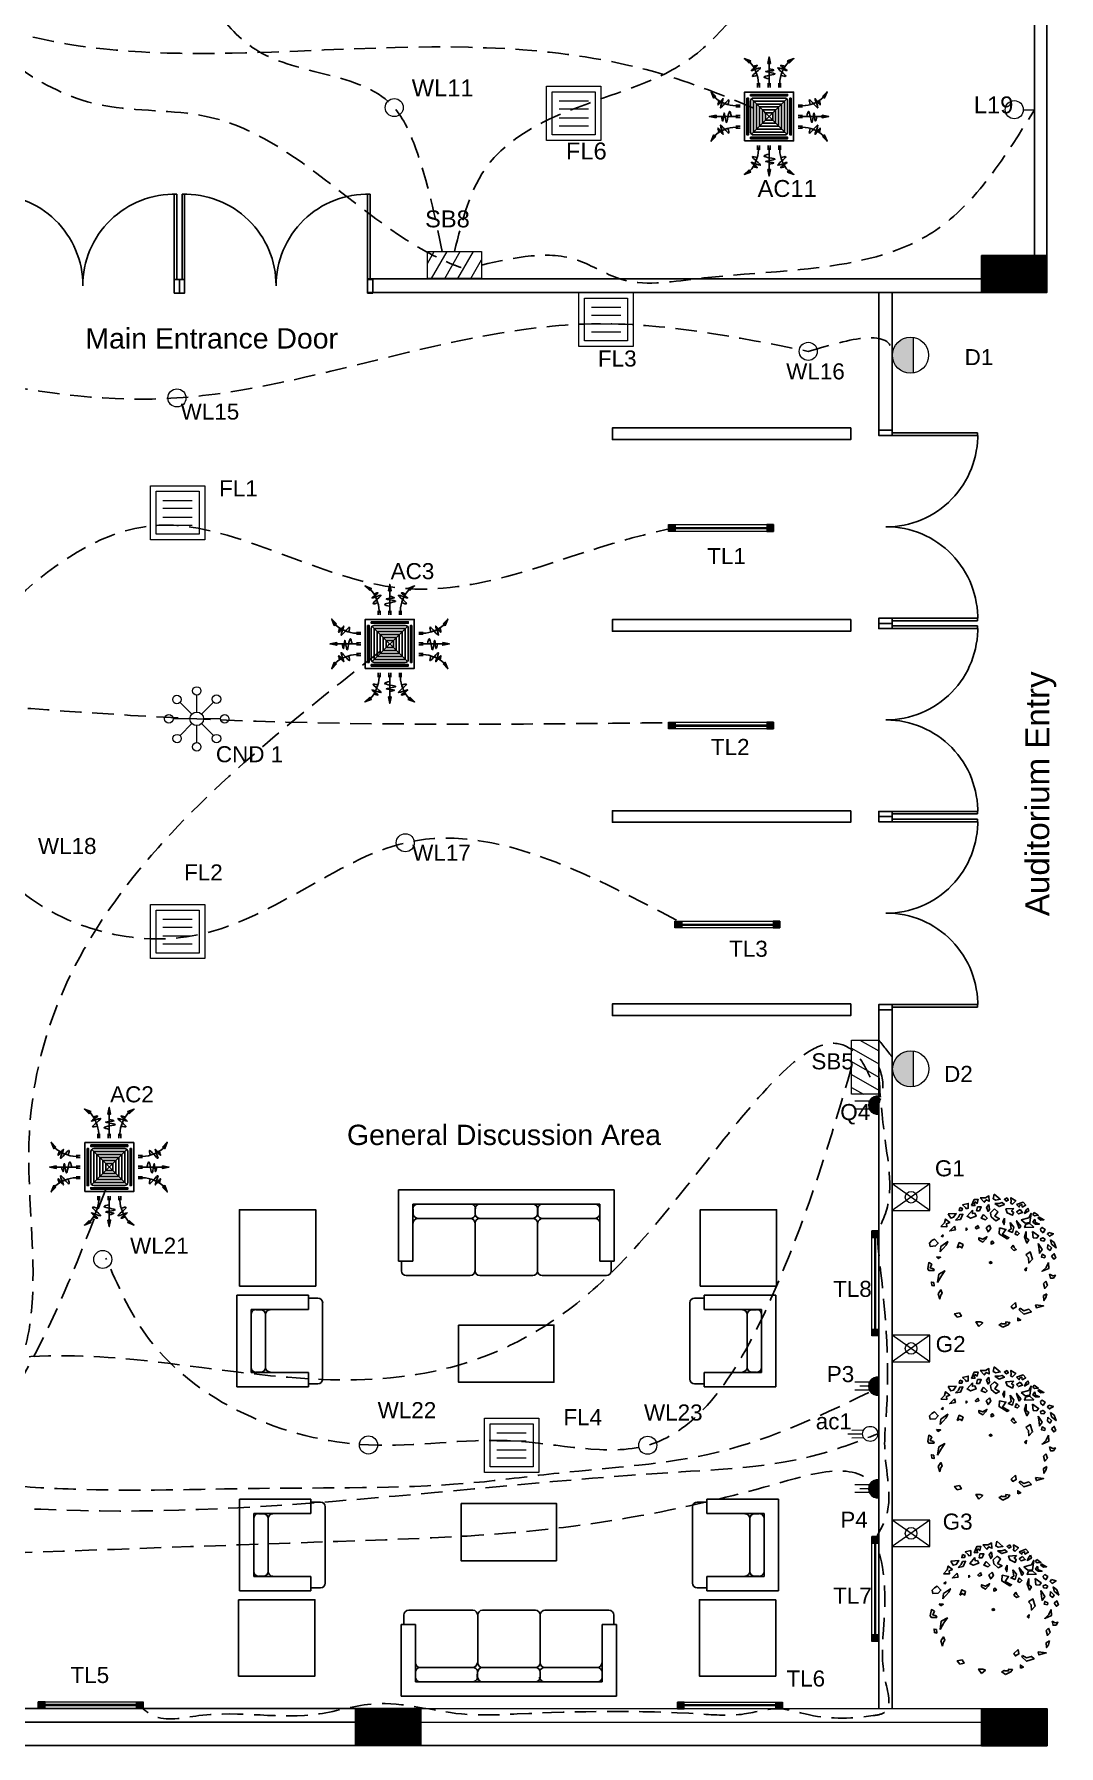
# Model space of a CAD drawing. Header units: inches. Extents: x -913 to 64634, y -1481 to 18188.
# Drawn here: x 2399 to 2701, y 2999 to 3504 of the extents above; entities that cross this region are included whole.
import ezdxf

# ---------------------------------------------------------------- set-up
doc = ezdxf.new("R2010")
doc.units = ezdxf.units.IN
doc.header["$MEASUREMENT"] = 0
doc.linetypes.add('HIDDEN', pattern=[9.525, 6.35, -3.175])
for name, color, linetype in [('1', 7, 'Continuous'), ('AC SDB', 14, 'Continuous'), ('AIR', 7, 'Continuous'), ('AIR-00', 8, 'Continuous'), ('AIR-01', 105, 'Continuous'), ('AIR-02', 2, 'Continuous'), ('AIR-04', 40, 'Continuous'), ('Column', 6, 'Continuous'), ('DB TO SDB', 7, 'Continuous'), ('DB wire', 240, 'Continuous'), ('Door', 130, 'Continuous'), ('SB Wire', 11, 'Continuous'), ('Sofa Washroom', 8, 'Continuous'), ('Text', 7, 'Continuous'), ('Wall', 150, 'Continuous')]:
    doc.layers.add(name, color=color, linetype=linetype)
doc.layers.add('E. Fixture', color=6, linetype='Continuous', lineweight=20)
doc.layers.add('HATCH', color=251, linetype='Continuous', lineweight=5)
doc.styles.add('ATTR', font='romans.shx', dxfattribs={"width": 0.8, "height": 0.7})
doc.styles.get("Standard").update_dxf_attribs({"font": 'arial.ttf'})

# ---------------------------------------------------------------- blocks, each defined once
blk = doc.blocks.new('M-MCEN16')
blk.add_lwpolyline([(-0.5, 0.6), (0.5, 0.6), (0.5, 0), (-0.5, 0)], close=True)
blk = doc.blocks.new('M-MC80')
blk.add_lwpolyline([(-0.4, 0), (-0.4, 0.8), (0.4, 0.8), (0.4, 0)], close=True)
blk = doc.blocks.new('DEC1')
for points in [[(2.096443, 60.253408), (0.995445, 56.151728), (3.318161, 54.875548), (7.299967, 55.726328)], [(-27.902623, 48.490098), (-28.642653, 45.945318), (-26.266303, 45.915268), (-25.694743, 47.690008)], [(-22.482173, 47.292998), (-22.915303, 48.664658), (-25.556323, 50.836408), (-20.701343, 52.081818), (-20.707443, 47.864548)], [(-17.061733, 46.095918), (-21.688173, 40.867878), (-18.577893, 39.165388), (-13.789101, 40.946228), (-14.889992, 43.454908), (-16.965533, 43.184148)], [(-17.825703, 50.144688), (-15.340965, 55.637398), (-11.893769, 55.475018), (-12.802246, 52.160138), (-14.540878, 53.429518), (-15.347061, 51.420148), (-14.679306, 50.283108)], [(-12.70607, 49.248398), (-13.313744, 45.632738), (-10.937401, 45.602688), (-9.258873, 49.086028)], [(-10.286347, 57.002498), (-6.636353, 53.173978), (-4.977264, 55.300948), (-2.322731, 54.024758), (-2.654549, 58.704078), (-5.640907, 57.002498)], [(-2.654549, 51.047028), (-4.645447, 48.494678), (-3.318176, 45.091538), (-1.990913, 46.793108)], [(2.322716, 47.218508), (-1.327278, 43.815368), (-0.66365, 40.412228), (3.318161, 37.009098), (6.636337, 38.710668), (2.654526, 40.837618), (5.309077, 44.666158)], [(2.654526, 51.897798), (6.304517, 49.345458), (10.949967, 51.047028), (8.959067, 52.748598), (6.304517, 51.897798)], [(13.272677, 57.002498), (10.949967, 55.726328), (12.609047, 54.024758), (14.268137, 54.875548)], [(19.245397, 47.643888), (12.277227, 47.218508), (13.272677, 43.815368), (17.918117, 41.688418), (18.913577, 44.240768), (17.254487, 45.516938)], [(16.259037, 52.323198), (16.922667, 53.599378), (16.590857, 57.002498), (20.904477, 54.450148), (17.918117, 51.472418)], [(21.568117, 51.047028), (27.209017, 53.173978), (29.531737, 50.621628), (26.545377, 48.920058), (26.213557, 51.047028), (24.222657, 50.196248), (23.890837, 48.920058)], [(24.554477, 46.793108), (21.568117, 44.666158), (23.227197, 42.964588), (26.877177, 44.240768)], [(31.522627, 48.069288), (29.863537, 46.367708), (28.536287, 43.389968), (32.186277, 45.516938)], [(-44.561383, 31.831348), (-39.273253, 31.705098), (-39.604093, 34.382268), (-36.824663, 35.356908), (-40.368063, 38.431048), (-41.276543, 35.116178)], [(-38.104163, 42.886048), (-35.982343, 39.207198), (-33.437553, 39.947208), (-31.223573, 43.364378)], [(-32.518103, 32.329788), (-36.831723, 28.075868), (-31.854473, 28.926648)], [(-31.801213, 37.372358), (-27.415503, 38.148518), (-25.333863, 42.636518), (-27.944843, 42.431948), (-29.220293, 39.953298)], [(-22.563583, 30.628218), (-22.563583, 28.501248), (-21.568133, 29.352038)], [(-12.277245, 32.755178), (-14.599968, 30.628218), (-13.604515, 29.777438), (-11.2818, 30.628218)], [(-7.299988, 42.539188), (-9.290886, 39.136068), (-5.640907, 37.859878), (-3.981812, 39.136068)], [(-1.990913, 33.180578), (-4.977264, 30.628218), (-3.318176, 27.225088), (-0.99546, 30.202838)], [(6.636337, 30.628218), (6.304517, 25.523518), (13.272677, 21.269598), (14.931767, 22.120378), (9.290877, 25.098128), (12.277227, 29.352038)], [(10.949967, 39.136068), (9.622697, 36.158308), (10.618147, 33.605958), (10.949967, 36.158308)], [(15.927217, 35.307528), (16.922667, 29.777438), (14.268137, 28.075868), (17.918117, 26.799688), (19.245397, 31.479008)], [(23.890837, 30.202838), (21.568117, 37.009098), (25.218107, 32.329788)], [(25.549927, 37.859878), (32.186277, 39.561448), (34.177167, 43.389968), (33.181717, 35.307528), (29.199917, 34.882128)], [(29.531737, 34.031358), (28.536287, 31.053608), (36.499887, 31.479008), (33.181717, 34.456738)], [(36.831707, 44.240768), (35.836257, 42.539188), (37.163527, 41.263018), (40.481707, 41.688418)], [(37.495347, 38.285278), (35.836257, 35.732928), (38.158977, 34.031358), (41.477157, 34.031358), (38.158977, 35.307528)], [(40.813507, 40.412228), (40.481707, 39.136068), (42.804427, 37.434478), (45.458957, 37.859878)], [(44.795317, 26.374298), (42.804427, 28.075868), (42.472607, 29.777438), (43.799877, 31.053608), (46.454417, 29.352038)], [(-52.427143, 19.568028), (-50.104423, 20.844198), (-46.786243, 17.441068), (-49.108973, 14.888718), (-53.754413, 14.463338), (-54.418043, 17.441068)], [(-45.127153, 9.784018), (-44.463523, 14.463338), (-38.490813, 18.717258), (-39.818083, 15.739508)], [(-42.472623, 24.672728), (-44.131713, 23.396548), (-42.804433, 22.971158)], [(-30.195383, 13.187148), (-28.536293, 17.866458), (-25.218123, 16.164898), (-26.213573, 13.187148), (-27.872663, 14.463338)], [(-5.640907, 20.844198), (-7.963623, 18.291858), (-11.2818, 20.418808), (-11.2818, 22.120378), (-7.963623, 20.844198), (-4.313629, 22.971158)], [(-0.66365, 18.717258), (0.663628, 19.142638), (1.659081, 17.441068), (-0.66365, 16.590288)], [(18.581767, 15.739508), (16.922667, 13.187148), (19.245397, 11.060198), (21.236297, 11.910978), (19.577217, 13.612548)], [(21.568117, 28.075868), (20.240847, 25.098128), (22.231747, 24.247348), (23.890837, 25.948898)], [(29.863537, 27.650488), (28.536287, 22.971158), (30.527177, 17.441068), (32.186277, 20.418808), (29.863537, 22.120378)], [(35.504437, 27.650488), (36.168077, 22.120378), (39.154437, 21.694998), (40.813507, 23.821948)], [(40.481707, 17.015668), (43.799877, 11.910978), (41.477157, 8.507848), (41.145337, 11.910978)], [(46.454417, 20.844198), (44.463497, 22.120378), (42.472607, 21.269598), (42.804427, 19.568028), (45.458957, 19.142638)], [(49.772577, 26.799688), (48.445307, 25.098128), (50.436227, 23.396548), (53.754397, 25.523518)], [(48.777127, 16.164898), (48.445307, 12.761768), (50.768037, 11.060198), (52.095307, 13.187148)], [(51.099847, 20.418808), (52.095307, 16.590288), (56.077117, 13.187148), (54.418027, 17.866458)], [(-52.427143, -0.850769), (-55.081683, 0.4254), (-56.077133, -5.104706), (-55.081683, -6.380875), (-50.436243, -6.380875), (-51.099873, -5.104706), (-53.754413, -4.253914)], [(-48.445333, 5.530108), (-46.786243, 3.828518), (-44.795343, 5.104708)], [(-0.66365, 1.276169), (-2.322731, 0.4254), (-1.327278, -0.425384), (0, 0)], [(29.531737, 7.231658), (31.854457, 4.679318), (32.186277, 0), (35.504437, 3.403137), (33.513537, 9.784018)], [(46.454417, 6.380878), (46.122607, 4.679318), (43.468057, 5.104708), (43.799877, 7.657058)], [(49.440767, 0.4254), (49.772577, -4.679306), (43.799877, -7.231651), (47.449857, -3.828529)], [(52.095307, 5.955488), (54.086217, 3.403137), (55.745307, 4.679318), (54.418027, 8.082458)], [(-47.449883, -17.015672), (-46.454433, -9.784004), (-41.145353, -6.806266), (-44.131713, -11.06018)], [(30.195357, -3.828529), (28.536287, -5.53009), (29.863537, -6.806266)], [(50.436227, -9.784004), (51.099847, -13.187141), (53.754397, -13.187141), (55.413487, -10.634796), (53.090757, -11.06018)], [(-50.768053, -17.015672), (-50.436243, -19.993412), (-52.427143, -19.568022), (-52.758963, -16.590282)], [(-45.458983, -31.478992), (-46.786243, -26.799672), (-44.463523, -23.396552), (-43.468073, -26.374292), (-44.463523, -28.075852)], [(47.118057, -15.739494), (45.127137, -17.866462), (46.122607, -22.120372), (48.445307, -19.568022)], [(48.113497, -26.799672), (45.127137, -28.501252), (45.458957, -32.755162), (47.118057, -30.202822)], [(-28.204473, -43.389972), (-32.518103, -44.240752), (-30.195383, -47.218492), (-26.545393, -46.367702)], [(20.572657, -34.456732), (16.922667, -37.859872), (18.249947, -39.986832), (21.236297, -38.285262)], [(24.554477, -39.561442), (23.890837, -40.837612), (27.872647, -44.666142), (34.508987, -42.539172), (32.186277, -40.412222), (27.872647, -41.688402)], [(38.158977, -36.583692), (38.822617, -39.136042), (45.127137, -37.434482)], [(-11.2818, -55.300932), (-13.936333, -51.472412), (-10.286347, -51.472412), (-7.963623, -52.323192)], [(9.622697, -56.151712), (6.304517, -54.024762), (8.295417, -52.748592), (8.959067, -53.173982), (12.277227, -53.173982), (12.277227, -51.472412), (15.595407, -51.897802), (14.268137, -54.024762)], [(22.563567, -50.621622), (25.218107, -49.770842), (22.563567, -48.069272)]]:
    blk.add_lwpolyline(points, close=True)
at = {"style": 'ATTR', "width": 0.8, "flags": 9}
blk.add_attdef('ESTCODE', (0, 0), '', height=0.7, dxfattribs=at)
blk = doc.blocks.new('oo')
at = {"layer": 'E. Fixture', "lineweight": 15}
for p, q in [((755.2, 589.1), (809.2, 589.1)), ((755.2, 589), (809.2, 589)), ((755.2, 589), (809.2, 589)), ((755.2, 588.9), (809.2, 588.9)), ((755.2, 588.8), (809.2, 588.8)), ((755.2, 588.6), (809.2, 588.6)), ((755.2, 588.6), (809.2, 588.6)), ((755.2, 588.5), (809.2, 588.5)), ((755.2, 588.4), (809.2, 588.4)), ((755.2, 588.4), (809.2, 588.4))]:
    blk.add_line(p, q, dxfattribs=at)
at = {"layer": 'E. Fixture', "color": 5, "lineweight": 15}
blk.add_lwpolyline([(751.2, 590.8), (813.2, 590.8), (813.2, 586.8), (751.2, 586.8), (751.2, 590.8)], dxfattribs=at)
at = {"layer": 'HATCH', "lineweight": 15}
for points in [[(751.2, 590.8), (755.2, 590.8), (755.2, 586.8), (751.2, 586.8)], [(751.6, 590.4), (754.9, 590.4), (754.9, 587.1), (751.6, 587.1)], [(751.9, 590.1), (754.6, 590.1), (754.6, 587.4), (751.9, 587.4)], [(752.2, 589.8), (754.2, 589.8), (754.2, 587.8), (752.2, 587.8)], [(752.6, 589.4), (753.9, 589.4), (753.9, 588.1), (752.6, 588.1)], [(752.9, 589.1), (753.6, 589.1), (753.6, 588.4), (752.9, 588.4)], [(813.2, 590.8), (809.2, 590.8), (809.2, 586.8), (813.2, 586.8)], [(812.8, 590.4), (809.5, 590.4), (809.5, 587.1), (812.8, 587.1)], [(812.5, 590.1), (809.8, 590.1), (809.8, 587.4), (812.5, 587.4)], [(812.2, 589.8), (810.2, 589.8), (810.2, 587.8), (812.2, 587.8)], [(811.8, 589.4), (810.5, 589.4), (810.5, 588.1), (811.8, 588.1)], [(811.5, 589.1), (810.8, 589.1), (810.8, 588.4), (811.5, 588.4)]]:
    blk.add_lwpolyline(points, close=True, dxfattribs=at)
blk = doc.blocks.new('05')
at = {"layer": 'E. Fixture'}
blk.add_hatch(color=256, dxfattribs=at).paths.add_polyline_path([(27124.32, -3822.56), (27124.32, -3814.56, 1.138442)])
for p, q in [((27122.65, -3816.83), (27113.67, -3816.83)), ((27122.65, -3820.28), (27113.67, -3820.28)), ((27122.65, -3818.56), (27115.97, -3818.56)), ((27124.32, -3822.56), (27124.32, -3814.56))]:
    blk.add_line(p, q, dxfattribs=at)
blk.add_arc((27123.8, -3818.56), 4.03, 82.59172, 277.40828, dxfattribs=at)
blk = doc.blocks.new('69582')
at = {"layer": 'HATCH'}
for p, q in [((1428.68, -3959.17), (1452.68, -3959.17)), ((1428.68, -3983.17), (1428.68, -3959.17)), ((1431.18, -3961.67), (1450.18, -3961.67)), ((1431.18, -3980.67), (1431.18, -3961.67)), ((1450.18, -3961.67), (1450.18, -3980.67)), ((1452.68, -3959.17), (1452.68, -3983.17)), ((1452.68, -3983.17), (1428.68, -3983.17)), ((1450.18, -3980.67), (1431.18, -3980.67))]:
    blk.add_line(p, q, dxfattribs=at)
blk = doc.blocks.new('2635')
at = {"layer": 'E. Fixture'}
for p, q in [((1426.94, -4198.39), (1424.29, -4195.74)), ((1428, -4197.95), (1428, -4194.2)), ((1429.06, -4198.39), (1431.71, -4195.74)), ((1426.5, -4199.45), (1422.76, -4199.45)), ((1433.25, -4199.45), (1429.5, -4199.45)), ((1424.3, -4203.16), (1426.94, -4200.51)), ((1428, -4204.69), (1428, -4200.95)), ((1431.71, -4203.16), (1429.06, -4200.51))]:
    blk.add_line(p, q, dxfattribs=at)
for centre, radius in [((1428, -4193.26), 0.938), ((1423.62, -4195.17), 0.938), ((1432.37, -4195.08), 0.938), ((1421.82, -4199.45), 0.938), ((1428, -4199.45), 1.5), ((1434.18, -4199.45), 0.938), ((1423.63, -4203.82), 0.938), ((1432.37, -4203.82), 0.938), ((1428, -4205.63), 0.938)]:
    blk.add_circle(centre, radius, dxfattribs=at)
blk = doc.blocks.new('FCU-13000P (CASSETTE SPLIT)')
at = {"layer": 'AIR-00', "ltscale": 3}
for p, q in [((0, 0.523), (0, 1)), ((-0.193, 0.558), (-0.193, 0.487)), ((-0.162, 0.558), (-0.162, 0.487)), ((-0.016, 0.558), (-0.016, 0.487)), ((0.016, 0.558), (0.016, 0.487)), ((0.162, 0.558), (0.162, 0.487)), ((0.193, 0.558), (0.193, 0.487)), ((-0.523, 0), (-1, 0)), ((-0.558, 0.193), (-0.487, 0.193)), ((-0.558, 0.162), (-0.487, 0.162)), ((-0.558, 0.016), (-0.487, 0.016)), ((0.558, 0.193), (0.487, 0.193)), ((0.558, 0.162), (0.487, 0.162)), ((0.558, 0.016), (0.487, 0.016)), ((0.523, 0), (1, 0)), ((-0.558, -0.016), (-0.487, -0.016)), ((-0.558, -0.162), (-0.487, -0.162)), ((-0.558, -0.193), (-0.487, -0.193)), ((0.558, -0.016), (0.487, -0.016)), ((0.558, -0.162), (0.487, -0.162)), ((0.558, -0.193), (0.487, -0.193)), ((-0.193, -0.558), (-0.193, -0.487)), ((-0.162, -0.558), (-0.162, -0.487)), ((-0.016, -0.558), (-0.016, -0.487)), ((0, -0.523), (0, -1)), ((0.016, -0.558), (0.016, -0.487)), ((0.162, -0.558), (0.162, -0.487)), ((0.193, -0.558), (0.193, -0.487))]:
    blk.add_line(p, q, dxfattribs=at)
at = {"layer": 'AIR-00'}
for p, q in [((0.295, -0.295), (-0.295, 0.295)), ((0.295, 0.295), (-0.295, -0.295))]:
    blk.add_line(p, q, dxfattribs=at)
at = {"layer": 'AIR-00', "ltscale": 3}
for points in [[(-0.335, 0.895), (-0.311, 0.932), (-0.416, 0.973)], [(-0.022, 0.89), (0.022, 0.89), (0, 1)], [(0.335, 0.895), (0.311, 0.932), (0.416, 0.973)], [(-0.895, 0.335), (-0.932, 0.311), (-0.973, 0.416)], [(0.895, 0.335), (0.932, 0.311), (0.973, 0.416)], [(-0.89, 0.022), (-0.89, -0.022), (-1, 0)], [(0.89, 0.022), (0.89, -0.022), (1, 0)], [(-0.895, -0.335), (-0.932, -0.311), (-0.973, -0.416)], [(0.895, -0.335), (0.932, -0.311), (0.973, -0.416)], [(-0.335, -0.895), (-0.311, -0.932), (-0.416, -0.973)], [(-0.022, -0.89), (0.022, -0.89), (0, -1)], [(0.335, -0.895), (0.311, -0.932), (0.416, -0.973)]]:
    blk.add_lwpolyline(points, close=True, dxfattribs=at)
at = {"layer": 'AIR-00'}
for points in [[(-0.323, 0.914, -0.171809), (-0.178, 0.558), (-0.178, 0.522)], [(0.323, 0.914, 0.171809), (0.178, 0.558), (0.178, 0.522)], [(-0.914, 0.323, 0.171809), (-0.558, 0.178), (-0.522, 0.178)], [(0.914, 0.323, -0.171809), (0.558, 0.178), (0.522, 0.178)], [(-0.914, -0.323, -0.171809), (-0.558, -0.178), (-0.522, -0.178)], [(0.914, -0.323, 0.171809), (0.558, -0.178), (0.522, -0.178)], [(-0.323, -0.914, 0.171809), (-0.178, -0.558), (-0.178, -0.522)], [(0.323, -0.914, -0.171809), (0.178, -0.558), (0.178, -0.522)]]:
    blk.add_lwpolyline(points, format="xyb", dxfattribs=at)
for points in [[(-0.26, -0.26), (0.26, -0.26), (0.26, 0.26), (-0.26, 0.26)], [(-0.21, -0.21), (0.21, -0.21), (0.21, 0.21), (-0.21, 0.21)], [(-0.16, -0.16), (0.16, -0.16), (0.16, 0.16), (-0.16, 0.16)], [(-0.11, -0.11), (0.11, -0.11), (0.11, 0.11), (-0.11, 0.11)], [(-0.06, -0.06), (0.06, -0.06), (0.06, 0.06), (-0.06, 0.06)]]:
    blk.add_lwpolyline(points, close=True, dxfattribs=at)
at = {"layer": 'AIR-00', "ltscale": 3}
for points in [[(-0.268, 0.84), (-0.231, 0.852), (-0.134, 0.882), (-0.422, 0.704), (0.005, 0.903), (-0.358, 0.645), (-0.239, 0.678), (-0.199, 0.69)], [(0.268, 0.84), (0.231, 0.852), (0.134, 0.882), (0.422, 0.704), (-0.005, 0.903), (0.358, 0.645), (0.239, 0.678), (0.199, 0.69)], [(-0.84, 0.268), (-0.852, 0.231), (-0.882, 0.134), (-0.704, 0.422), (-0.903, -0.005), (-0.645, 0.358), (-0.678, 0.239), (-0.69, 0.199)], [(0.84, 0.268), (0.852, 0.231), (0.882, 0.134), (0.704, 0.422), (0.903, -0.005), (0.645, 0.358), (0.678, 0.239), (0.69, 0.199)], [(-0.84, -0.268), (-0.852, -0.231), (-0.882, -0.134), (-0.704, -0.422), (-0.903, 0.005), (-0.645, -0.358), (-0.678, -0.239), (-0.69, -0.199)], [(0.84, -0.268), (0.852, -0.231), (0.882, -0.134), (0.704, -0.422), (0.903, 0.005), (0.645, -0.358), (0.678, -0.239), (0.69, -0.199)], [(-0.268, -0.84), (-0.231, -0.852), (-0.134, -0.882), (-0.422, -0.704), (0.005, -0.903), (-0.358, -0.645), (-0.239, -0.678), (-0.199, -0.69)], [(0.268, -0.84), (0.231, -0.852), (0.134, -0.882), (0.422, -0.704), (-0.005, -0.903), (0.358, -0.645), (0.239, -0.678), (0.199, -0.69)]]:
    blk.add_open_spline(points, degree=3, knots=[0.0032834, 0.0032834, 0.0032834, 0.0032834, 0.0712567, 0.1924075, 0.3347111, 0.5062145, 0.5813292, 0.5813292, 0.5813292, 0.5813292], dxfattribs=at)
for points in [[(0, 0.8), (0.077, 0.776), (-0.058, 0.755), (0.098, 0.718), (-0.087, 0.663), (0, 0.631)], [(-0.8, 0), (-0.776, -0.077), (-0.755, 0.058), (-0.718, -0.098), (-0.663, 0.087), (-0.631, 0)], [(0.8, 0), (0.776, -0.077), (0.755, 0.058), (0.718, -0.098), (0.663, 0.087), (0.631, 0)], [(0, -0.8), (0.077, -0.776), (-0.058, -0.755), (0.098, -0.718), (-0.087, -0.663), (0, -0.631)]]:
    blk.add_spline(points, degree=3, dxfattribs=at)
for points in [[(-0.416, 0.973), (-0.335, 0.895), (-0.311, 0.932)], [(0, 1), (-0.022, 0.89), (0.022, 0.89)], [(0.416, 0.973), (0.335, 0.895), (0.311, 0.932)], [(-0.973, 0.416), (-0.895, 0.335), (-0.932, 0.311)], [(0.973, 0.416), (0.895, 0.335), (0.932, 0.311)], [(-1, 0), (-0.89, 0.022), (-0.89, -0.022)], [(1, 0), (0.89, 0.022), (0.89, -0.022)], [(-0.973, -0.416), (-0.895, -0.335), (-0.932, -0.311)], [(0.973, -0.416), (0.895, -0.335), (0.932, -0.311)], [(-0.416, -0.973), (-0.335, -0.895), (-0.311, -0.932)], [(0, -1), (-0.022, -0.89), (0.022, -0.89)], [(0.416, -0.973), (0.335, -0.895), (0.311, -0.932)]]:
    blk.add_solid(points, dxfattribs=at)
at = {"layer": 'AIR-01'}
for points in [[(-0.373, 0.31), (-0.348, 0.31), (-0.348, -0.31), (-0.373, -0.31)], [(-0.31, 0.372), (0.31, 0.372), (0.31, 0.348), (-0.31, 0.348)], [(0.372, 0.31), (0.348, 0.31), (0.348, -0.31), (0.372, -0.31)], [(-0.31, -0.373), (0.31, -0.373), (0.31, -0.348), (-0.31, -0.348)]]:
    blk.add_lwpolyline(points, close=True, dxfattribs=at)
at = {"layer": 'AIR-02'}
blk.add_lwpolyline([(-0.26, -0.31), (0.26, -0.31, 0.414214), (0.31, -0.26), (0.31, 0.26, 0.414214), (0.26, 0.31), (-0.26, 0.31, 0.414214), (-0.31, 0.26), (-0.31, -0.26, 0.414214)], format="xyb", close=True, dxfattribs=at)
at = {"layer": 'AIR-04'}
blk.add_lwpolyline([(-0.41, -0.41), (0.41, -0.41), (0.41, 0.41), (-0.41, 0.41)], close=True, dxfattribs=at)
blk = doc.blocks.new('10')
at = {"layer": 'E. Fixture'}
blk.add_hatch(color=256, dxfattribs=at).paths.add_polyline_path([(27132.13, -3831.38), (27132.13, -3823.38, 1.138442)])
for p, q in [((27130.46, -3825.65), (27121.48, -3825.65)), ((27132.13, -3831.38), (27132.13, -3823.38)), ((27130.46, -3829.1), (27121.48, -3829.1))]:
    blk.add_line(p, q, dxfattribs=at)
blk.add_arc((27131.61, -3827.38), 4.03, 82.59172, 277.40828, dxfattribs=at)

msp = doc.modelspace()

# ---------------------------------------------------------------- hatches: boundary and pattern name
at = {"layer": 'E. Fixture', "lineweight": 5}
h = msp.add_hatch(dxfattribs=at)
h.set_pattern_fill('ANSI31', color=256, scale=26.668912, angle=15, style=0)
h.set_pattern_definition([(60, (-68316.4375, 10870.5556), (-2.88699442, 1.666807), [])])
h.paths.add_polyline_path([(2515.11, 3432.27), (2531.12, 3432.27), (2531.12, 3440.27), (2515.11, 3440.27)])
for points in [[(2652.38, 3409.63, 0.457394), (2658.48, 3404.35), (2658.48, 3414.91, 0.457394)], [(2652.44, 3198.91, 0.457394), (2658.54, 3193.64), (2658.54, 3204.19, 0.457394)]]:
    msp.add_hatch(color=256, dxfattribs=at).paths.add_polyline_path(points)
h = msp.add_hatch(dxfattribs=at)
h.set_pattern_fill('ANSI31', color=256, scale=26.668912, angle=105, style=0)
h.set_pattern_definition([(150, (-4789.9495, -67640.159), (-1.666807, -2.88699442), [])])
h.paths.add_polyline_path([(2648.34, 3191.39), (2648.34, 3207.39), (2640.34, 3207.39), (2640.34, 3191.39)])
at = {"layer": 'SB Wire', "linetype": 'HIDDEN'}
h = msp.add_hatch(dxfattribs=at)
h.set_pattern_fill('ANSI31', color=6)
h.set_pattern_definition([(45, (-5061.5, -9336.5), (-0.0883883476, 0.0883883476), [])])
h.paths.add_polyline_path([(2368.26, 3009.97), (2348.95, 3009.97), (2348.95, 2999.05), (2368.26, 2999.05)])
h.paths.add_polyline_path([(2513.16, 3009.97), (2493.85, 3009.97), (2493.85, 2999.05), (2513.16, 2999.05)])
h.paths.add_polyline_path([(2698.02, 3009.9), (2678.71, 3009.9), (2678.71, 2998.99), (2698.02, 2998.99)])
h.paths.add_polyline_path([(2210.25, 3009.97), (2190.94, 3009.97), (2190.94, 2999.05), (2210.25, 2999.05)])
h.paths.add_polyline_path([(2210.25, 3438.95), (2190.94, 3438.95), (2190.94, 3428.03), (2210.25, 3428.03)])
h.paths.add_polyline_path([(2697.99, 3439.1), (2678.68, 3439.1), (2678.68, 3428.19), (2697.99, 3428.19)])

# ---------------------------------------------------------------- linework, layer by layer
at = {"layer": 'AC SDB', "linetype": 'HIDDEN'}
for points in [[(2193.56, 3593.17), (2264.14, 3545.38), (2316.64, 3538.38), (2379.77, 3509.49), (2500.14, 3500.38), (2584.76, 3492.55), (2614.91, 3481.19)], [(2234.81, 3053.37), (2381.64, 3096.38), (2385.64, 3099.38), (2397.5, 3176.89), (2504, 3324.39)], [(2241.95, 3048.32), (2371.92, 3078.03), (2420.15, 3163.34)]]:
    msp.add_spline(points, degree=3, dxfattribs=at)
at = {"layer": 'Column'}
for points in [[(2678.68, 3439.1), (2697.99, 3439.1), (2697.99, 3428.19), (2678.68, 3428.19)], [(2493.85, 3009.97), (2513.16, 3009.97), (2513.16, 2999.05), (2493.85, 2999.05)], [(2678.71, 3009.9), (2698.02, 3009.9), (2698.02, 2998.99), (2678.71, 2998.99)]]:
    msp.add_lwpolyline(points, close=True, dxfattribs=at)
at = {"layer": 'DB wire', "linetype": 'HIDDEN'}
msp.add_spline([(2174.36, 3639.56), (2230.64, 3618.88), (2256.14, 3594.89), (2334.3, 3551.38), (2419.59, 3483.38), (2449.82, 3480.18), (2523.11, 3436.27), (2525.08, 3435.51)], degree=3, dxfattribs=at)
at = {"layer": 'DB wire', "color": 30, "linetype": 'HIDDEN', "true_color": 0xf26722}
for points in [[(2247.19, 3057.61), (2408.47, 3114.19), (2568.96, 3138.26), (2644.34, 3199.39), (2645.78, 3196.44)], [(2247.19, 3057.61), (2326.45, 3080.96), (2388.18, 3076.19), (2413.89, 3074.67), (2469.04, 3075.03), (2530.46, 3076.84), (2553.89, 3079.53), (2600.75, 3085.69), (2648.34, 3104.7)], [(2249.37, 3050.63), (2340.27, 3071.02), (2401.02, 3068.82), (2587.22, 3079.7), (2630.82, 3085.11), (2648.04, 3091.09)], [(2249.37, 3050.63), (2495.77, 3059.59), (2616.74, 3075.98), (2647.23, 3074.89), (2647.48, 3074.41)]]:
    msp.add_spline(points, degree=3, dxfattribs=at)
at = {"layer": 'Door'}
for p, q in [((2650.41, 3358.98), (2650.67, 3358.98)), ((2650.41, 3301.94), (2650.67, 3301.94)), ((2650.41, 3244.89), (2650.67, 3244.89))]:
    msp.add_line(p, q, dxfattribs=at)
for points in [[(2440.41, 3457.22), (2440.41, 3432.02), (2441.18, 3432.02), (2441.18, 3457.21)], [(2442.69, 3457.21), (2442.69, 3432.02), (2443.46, 3432.02), (2443.46, 3457.22)], [(2497.45, 3457.22), (2497.45, 3432.02), (2498.22, 3432.02), (2498.22, 3457.21)], [(2677.54, 3385.98), (2652.34, 3385.98), (2652.34, 3386.75), (2677.53, 3386.75)], [(2677.53, 3331.22), (2652.34, 3331.22), (2652.34, 3331.99), (2677.54, 3331.99)], [(2677.54, 3328.94), (2652.34, 3328.94), (2652.34, 3329.7), (2677.53, 3329.7)], [(2677.53, 3274.17), (2652.34, 3274.17), (2652.34, 3274.94), (2677.54, 3274.94)], [(2677.54, 3271.89), (2652.34, 3271.89), (2652.34, 3272.66), (2677.53, 3272.66)], [(2677.53, 3217.13), (2652.34, 3217.13), (2652.34, 3217.9), (2677.54, 3217.9)]]:
    msp.add_lwpolyline(points, dxfattribs=at)
for points in [[(2440.41, 3432.02), (2441.93, 3432.02), (2441.93, 3428.02), (2440.41, 3428.02)], [(2441.93, 3432.02), (2443.45, 3432.02), (2443.45, 3428.02), (2441.93, 3428.02)], [(2497.45, 3432.02), (2498.98, 3432.02), (2498.98, 3428.02), (2497.45, 3428.02)], [(2640.07, 3388.17), (2569.72, 3388.17), (2569.72, 3384.75), (2640.07, 3384.75)], [(2652.34, 3385.98), (2652.34, 3387.5), (2648.34, 3387.5), (2648.34, 3385.98)], [(2640.07, 3331.57), (2569.72, 3331.57), (2569.72, 3328.15), (2640.07, 3328.15)], [(2652.34, 3330.46), (2652.34, 3331.98), (2648.34, 3331.98), (2648.34, 3330.46)], [(2652.34, 3328.94), (2652.34, 3330.46), (2648.34, 3330.46), (2648.34, 3328.94)], [(2640.07, 3275.12), (2569.72, 3275.12), (2569.72, 3271.7), (2640.07, 3271.7)], [(2652.34, 3273.41), (2652.34, 3274.94), (2648.34, 3274.94), (2648.34, 3273.41)], [(2652.34, 3271.89), (2652.34, 3273.41), (2648.34, 3273.41), (2648.34, 3271.89)], [(2640.07, 3218.05), (2569.72, 3218.05), (2569.72, 3214.63), (2640.07, 3214.63)], [(2652.34, 3216.37), (2652.34, 3217.89), (2648.34, 3217.89), (2648.34, 3216.37)]]:
    msp.add_lwpolyline(points, close=True, dxfattribs=at)
for centre, start, end in [((2386.41, 3430.22), 0, 91.6158), ((2440.41, 3430.22), 88.3721, 180.2743), ((2443.45, 3430.22), 0, 91.6158), ((2497.45, 3430.22), 88.3721, 180.2743), ((2650.54, 3385.98), 269.7257, 1.6279), ((2650.54, 3331.98), 358.3842, 90), ((2650.54, 3328.94), 269.7257, 1.6279), ((2650.54, 3274.94), 358.3842, 90), ((2650.54, 3271.89), 269.7257, 1.6279), ((2650.54, 3217.89), 358.3842, 90)]:
    msp.add_arc(centre, 27, start, end, dxfattribs=at)
at = {"layer": 'E. Fixture', "lineweight": 5}
for p, q in [((2553.97, 3484.74), (2562.63, 3484.74)), ((2553.97, 3484.74), (2562.63, 3484.74)), ((2694.34, 3483.17), (2694.34, 3481.15)), ((2553.97, 3482.41), (2562.63, 3482.41)), ((2553.97, 3482.41), (2562.63, 3482.41)), ((2553.97, 3479.8), (2562.63, 3479.8)), ((2553.97, 3479.8), (2562.63, 3479.8)), ((2691.01, 3482.16), (2694.34, 3482.16)), ((2553.97, 3477.43), (2562.63, 3477.43)), ((2553.97, 3477.43), (2562.63, 3477.43)), ((2563.51, 3423.84), (2572.17, 3423.84)), ((2563.51, 3423.84), (2572.17, 3423.84)), ((2563.51, 3421.52), (2572.17, 3421.52)), ((2563.51, 3421.52), (2572.17, 3421.52)), ((2563.51, 3418.9), (2572.17, 3418.9)), ((2563.51, 3418.9), (2572.17, 3418.9)), ((2563.51, 3416.53), (2572.17, 3416.53)), ((2563.51, 3416.53), (2572.17, 3416.53)), ((2658.48, 3414.91), (2658.48, 3404.35)), ((2437.04, 3366.77), (2445.71, 3366.77)), ((2437.04, 3366.77), (2445.71, 3366.77)), ((2437.04, 3364.45), (2445.71, 3364.45)), ((2437.04, 3364.45), (2445.71, 3364.45)), ((2437.04, 3361.83), (2445.71, 3361.83)), ((2437.04, 3361.83), (2445.71, 3361.83)), ((2437.04, 3359.46), (2445.71, 3359.46)), ((2437.04, 3359.46), (2445.71, 3359.46)), ((2437.04, 3243.09), (2445.71, 3243.09)), ((2437.04, 3243.09), (2445.71, 3243.09)), ((2437.04, 3240.77), (2445.71, 3240.77)), ((2437.04, 3240.77), (2445.71, 3240.77)), ((2437.04, 3238.15), (2445.71, 3238.15)), ((2437.04, 3238.15), (2445.71, 3238.15)), ((2437.04, 3235.78), (2445.71, 3235.78)), ((2437.04, 3235.78), (2445.71, 3235.78)), ((2658.54, 3204.19), (2658.54, 3193.64)), ((2663.43, 3157.08), (2652.34, 3164.9)), ((2663.43, 3164.9), (2652.34, 3157.08)), ((2663.43, 3112.41), (2652.34, 3120.22)), ((2663.43, 3120.22), (2652.34, 3112.41)), ((2535.64, 3091.36), (2544.31, 3091.36)), ((2535.64, 3091.36), (2544.31, 3091.36)), ((2535.64, 3089.04), (2544.31, 3089.04)), ((2535.64, 3089.04), (2544.31, 3089.04)), ((2643.58, 3091.05), (2639.17, 3090.97)), ((2643.85, 3092.2), (2640.36, 3092.14)), ((2643.9, 3089.9), (2640.41, 3089.84)), ((2535.64, 3086.42), (2544.31, 3086.42)), ((2535.64, 3086.42), (2544.31, 3086.42)), ((2535.64, 3084.05), (2544.31, 3084.05)), ((2535.64, 3084.05), (2544.31, 3084.05)), ((2663.43, 3057.81), (2652.34, 3065.62)), ((2663.43, 3065.62), (2652.34, 3057.81))]:
    msp.add_line(p, q, dxfattribs=at)
for points in [[(2515.11, 3440.27), (2531.12, 3440.27), (2531.12, 3432.27), (2515.11, 3432.27)], [(2640.34, 3191.39), (2640.34, 3207.39), (2648.34, 3207.39), (2648.34, 3191.39)], [(2652.34, 3164.9), (2652.34, 3157.08), (2663.43, 3157.08), (2663.43, 3164.9)], [(2652.34, 3120.22), (2652.34, 3112.41), (2663.43, 3112.41), (2663.43, 3120.22)], [(2652.34, 3065.62), (2652.34, 3057.81), (2663.43, 3057.81), (2663.43, 3065.62)]]:
    msp.add_lwpolyline(points, close=True, dxfattribs=at)
for centre, radius in [((2505.32, 3482.78), 2.67), ((2688.34, 3482.16), 2.67), ((2627.53, 3410.79), 2.67), ((2657.71, 3409.63), 5.33), ((2441.18, 3397.03), 2.67), ((2508.58, 3265.66), 2.67), ((2657.77, 3198.91), 5.33), ((2657.89, 3160.99), 1.72), ((2419.28, 3142.62), 2.67), ((2657.89, 3116.32), 1.72), ((2497.72, 3087.82), 2.67), ((2580.14, 3087.73), 2.67), ((2645.81, 3091.09), 2.23), ((2657.89, 3061.72), 1.72)]:
    msp.add_circle(centre, radius, dxfattribs=at)
at = {"layer": 'SB Wire', "linetype": 'HIDDEN'}
for points in [[(2519.46, 3440.27), (2511.57, 3470.94), (2505.32, 3482.78), (2466.33, 3498.8), (2443.94, 3525.22)], [(2523.11, 3440.27), (2533.1, 3465.94), (2558.3, 3482.41), (2591.03, 3496.12), (2616.87, 3525.07)], [(2531.12, 3436.27), (2559.67, 3437.63), (2571.87, 3432.19), (2594.33, 3432.19), (2665.09, 3446.51), (2694.34, 3482.16)], [(2362.46, 3315.52), (2360.6, 3333.84), (2360.6, 3364.82), (2360.6, 3394.59), (2366.71, 3402.52), (2380.98, 3402.52), (2441.18, 3397.03), (2563.51, 3418.9), (2627.53, 3410.79)], [(2627.53, 3410.79), (2652.38, 3409.83), (2652.38, 3409.63)], [(2367.27, 3310.51), (2437.04, 3359.46), (2507.14, 3340.88), (2573.86, 3355.21), (2587.29, 3358.61)], [(2368.68, 3307.52), (2447.04, 3302.25), (2587.29, 3301.13)], [(2368.68, 3299.52), (2392.92, 3253.3), (2445.71, 3238.15), (2508.58, 3265.66), (2589.19, 3242.5)], [(2648.34, 3207.39), (2653.05, 3201.39)], [(2640.34, 3199.39), (2618.17, 3134.76), (2580.14, 3087.73), (2539.98, 3089.04), (2497.72, 3087.82), (2432.11, 3120.21), (2420.23, 3142.95)], [(2648.34, 3196.88), (2650.14, 3178.38), (2650.06, 3155.48), (2648.34, 3151.06), (2648.34, 3144.38), (2650.64, 3098.38), (2650.14, 3085.88), (2649.64, 3064.38), (2647.67, 3059.49), (2648.34, 3056.38), (2649.64, 3031.84), (2650.14, 3018.88), (2650.13, 3008.88), (2646.64, 3007.88), (2626.64, 3008.38), (2618.89, 3009.93), (2608.64, 3008.38), (2595.64, 3008.38), (2541.64, 3008.38), (2525.14, 3008.38), (2499.5, 3011.39), (2483.14, 3008.38), (2447.64, 3007.88), (2434.14, 3007.88), (2430.07, 3010.8)], [(2648.34, 3199.39), (2648.34, 3188.73), (2647.23, 3187.22), (2647.09, 3187.54)]]:
    msp.add_spline(points, degree=3, dxfattribs=at)
at = {"layer": 'Sofa Washroom'}
for p, q in [((2506.59, 3163.19), (2570.22, 3163.19)), ((2506.59, 3163.19), (2506.59, 3142.07)), ((2570.22, 3163.19), (2570.22, 3142.07)), ((2510.82, 3158.97), (2565.99, 3158.97)), ((2510.82, 3158.97), (2510.82, 3142.07)), ((2510.9, 3157.56), (2510.9, 3156.15)), ((2512.31, 3158.97), (2527.9, 3158.97)), ((2512.31, 3154.74), (2527.9, 3154.74)), ((2529.16, 3157.56), (2529.16, 3156.15)), ((2529.26, 3158.97), (2529.62, 3158.97)), ((2529.31, 3157.85), (2529.35, 3157.56)), ((2530.57, 3158.97), (2546.2, 3158.97)), ((2530.57, 3154.74), (2546.2, 3154.74)), ((2530.69, 3158.97), (2546.18, 3158.97)), ((2547.61, 3157.56), (2547.61, 3156.15)), ((2547.72, 3157.52), (2547.67, 3155.69)), ((2549.09, 3158.97), (2564.58, 3158.97)), ((2549.09, 3154.74), (2564.58, 3154.74)), ((2565.99, 3158.97), (2565.99, 3142.07)), ((2565.99, 3157.56), (2565.99, 3156.15)), ((2529.16, 3153.34), (2529.16, 3139.25)), ((2547.61, 3153.34), (2547.61, 3139.25)), ((2506.59, 3142.07), (2510.82, 3142.07)), ((2507.44, 3142.07), (2507.44, 3139.25)), ((2565.99, 3142.07), (2570.22, 3142.07)), ((2569.37, 3142.07), (2569.37, 3139.25)), ((2508.85, 3137.85), (2527.74, 3137.85)), ((2512.25, 3137.85), (2527.74, 3137.85)), ((2530.57, 3137.85), (2546.2, 3137.85)), ((2549.01, 3137.85), (2567.96, 3137.85)), ((2458.85, 3105.04), (2458.85, 3132.05)), ((2458.85, 3132.05), (2479.97, 3132.05)), ((2479.97, 3132.05), (2479.97, 3127.83)), ((2479.97, 3131.21), (2482.79, 3131.21)), ((2484.19, 3110.69), (2484.19, 3129.8)), ((2484.19, 3107.29), (2484.19, 3129.8)), ((2592.58, 3110.69), (2592.58, 3129.8)), ((2592.58, 3107.29), (2592.58, 3129.8)), ((2596.81, 3131.21), (2593.99, 3131.21)), ((2596.81, 3132.05), (2596.81, 3127.83)), ((2617.93, 3132.05), (2596.81, 3132.05)), ((2617.93, 3105.04), (2617.93, 3132.05)), ((2463.07, 3109.26), (2463.07, 3127.83)), ((2463.07, 3127.83), (2479.97, 3127.83)), ((2463.07, 3110.75), (2463.07, 3126.34)), ((2464.48, 3127.75), (2465.89, 3127.75)), ((2467.3, 3110.75), (2467.3, 3126.34)), ((2613.7, 3127.83), (2596.81, 3127.83)), ((2609.48, 3110.75), (2609.48, 3126.34)), ((2612.29, 3127.75), (2610.89, 3127.75)), ((2613.7, 3109.26), (2613.7, 3127.83)), ((2613.7, 3110.75), (2613.7, 3126.34)), ((2463.07, 3109.26), (2479.97, 3109.26)), ((2464.48, 3109.35), (2465.89, 3109.35)), ((2479.97, 3105.04), (2479.97, 3109.26)), ((2596.81, 3105.04), (2596.81, 3109.26)), ((2613.7, 3109.26), (2596.81, 3109.26)), ((2612.29, 3109.35), (2610.89, 3109.35)), ((2458.85, 3105.04), (2479.97, 3105.04)), ((2479.97, 3105.88), (2482.79, 3105.88)), ((2596.81, 3105.88), (2593.99, 3105.88)), ((2617.93, 3105.04), (2596.81, 3105.04)), ((2459.63, 3071.81), (2459.63, 3044.79)), ((2459.63, 3071.81), (2480.75, 3071.81)), ((2480.75, 3071.81), (2480.75, 3067.58)), ((2480.75, 3070.96), (2483.57, 3070.96)), ((2484.98, 3069.55), (2484.98, 3047.04)), ((2593.36, 3069.55), (2593.36, 3047.04)), ((2597.59, 3070.96), (2594.77, 3070.96)), ((2597.59, 3071.81), (2597.59, 3067.58)), ((2618.71, 3071.81), (2597.59, 3071.81)), ((2618.71, 3071.81), (2618.71, 3044.79)), ((2463.85, 3067.58), (2463.85, 3049.01)), ((2463.85, 3067.58), (2480.75, 3067.58)), ((2463.85, 3066.09), (2463.85, 3050.51)), ((2465.26, 3067.5), (2466.67, 3067.5)), ((2468.08, 3066.09), (2468.08, 3050.51)), ((2484.98, 3066.15), (2484.98, 3047.04)), ((2593.36, 3066.15), (2593.36, 3047.04)), ((2614.48, 3067.58), (2597.59, 3067.58)), ((2610.26, 3066.09), (2610.26, 3050.51)), ((2613.07, 3067.5), (2611.67, 3067.5)), ((2614.48, 3067.58), (2614.48, 3049.01)), ((2614.48, 3066.09), (2614.48, 3050.51)), ((2463.85, 3049.01), (2480.75, 3049.01)), ((2465.26, 3049.1), (2466.67, 3049.1)), ((2480.75, 3044.79), (2480.75, 3049.01)), ((2597.59, 3044.79), (2597.59, 3049.01)), ((2614.48, 3049.01), (2597.59, 3049.01)), ((2613.07, 3049.1), (2611.67, 3049.1)), ((2459.63, 3044.79), (2480.75, 3044.79)), ((2480.75, 3045.63), (2483.57, 3045.63)), ((2597.59, 3045.63), (2594.77, 3045.63)), ((2618.71, 3044.79), (2597.59, 3044.79)), ((2528.54, 3039), (2509.59, 3039)), ((2546.99, 3039), (2531.35, 3039)), ((2565.31, 3039), (2549.82, 3039)), ((2568.71, 3039), (2549.82, 3039)), ((2511.57, 3034.77), (2507.34, 3034.77)), ((2507.34, 3013.65), (2507.34, 3034.77)), ((2508.19, 3034.77), (2508.19, 3037.59)), ((2511.57, 3017.87), (2511.57, 3034.77)), ((2529.95, 3023.51), (2529.95, 3037.59)), ((2548.4, 3023.51), (2548.4, 3037.59)), ((2570.96, 3034.77), (2566.74, 3034.77)), ((2566.74, 3017.87), (2566.74, 3034.77)), ((2570.12, 3034.77), (2570.12, 3037.59)), ((2570.96, 3013.65), (2570.96, 3034.77)), ((2511.57, 3019.28), (2511.57, 3020.69)), ((2566.74, 3017.87), (2511.57, 3017.87)), ((2528.46, 3022.1), (2512.97, 3022.1)), ((2528.46, 3017.88), (2512.97, 3017.88)), ((2529.84, 3019.32), (2529.89, 3021.15)), ((2529.94, 3019.28), (2529.94, 3020.69)), ((2546.99, 3022.1), (2531.35, 3022.1)), ((2546.99, 3017.87), (2531.35, 3017.87)), ((2546.87, 3017.88), (2531.38, 3017.88)), ((2548.29, 3017.88), (2547.94, 3017.88)), ((2548.24, 3018.99), (2548.21, 3019.29)), ((2548.39, 3019.28), (2548.39, 3020.69)), ((2565.25, 3022.1), (2549.66, 3022.1)), ((2565.25, 3017.87), (2549.66, 3017.87)), ((2566.65, 3019.29), (2566.65, 3020.69)), ((2570.96, 3013.65), (2507.34, 3013.65))]:
    msp.add_line(p, q, dxfattribs=at)
for centre, start, end in [((2512.25, 3157.56), 90, 167.9467), ((2512.31, 3156.15), 180, 270), ((2512.33, 3153.34), 90, 180), ((2527.75, 3153.34), 0, 90), ((2527.9, 3157.56), 12.0533, 90), ((2527.9, 3156.15), 270, 340.8019), ((2530.57, 3157.56), 90, 180), ((2530.57, 3156.15), 180, 270), ((2530.57, 3153.34), 90, 180), ((2546.2, 3157.56), 0, 90), ((2546.2, 3156.15), 270, 0), ((2546.2, 3153.34), 0, 90), ((2546.31, 3157.56), 358.3509, 90), ((2549, 3156.15), 199.1981, 270), ((2549.09, 3157.56), 90, 167.9467), ((2549.15, 3153.34), 90, 180), ((2564.58, 3157.56), 0, 90), ((2564.58, 3156.15), 270, 0), ((2564.58, 3153.34), 0, 90), ((2508.85, 3139.25), 180, 270), ((2527.74, 3139.25), 270, 0), ((2530.57, 3139.25), 180, 270), ((2546.2, 3139.25), 270, 0), ((2549.01, 3139.25), 180, 270), ((2567.96, 3139.25), 270, 0), ((2482.79, 3129.8), 0, 90), ((2593.99, 3129.8), 90, 180), ((2464.48, 3126.4), 102.0533, 180), ((2465.89, 3126.34), 0, 90), ((2468.7, 3126.32), 90, 180), ((2608.07, 3126.32), 0, 90), ((2610.89, 3126.34), 90, 180), ((2612.29, 3126.4), 0, 77.9467), ((2464.48, 3110.69), 180, 257.9467), ((2465.89, 3110.75), 270, 0), ((2468.7, 3110.77), 180, 270), ((2608.07, 3110.77), 270, 0), ((2610.89, 3110.75), 180, 270), ((2612.29, 3110.69), 282.0533, 0), ((2482.79, 3107.29), 270, 0), ((2593.99, 3107.29), 180, 270), ((2483.57, 3069.55), 0, 90), ((2594.77, 3069.55), 90, 180), ((2465.26, 3066.15), 102.0533, 180), ((2466.67, 3066.09), 0, 90), ((2469.49, 3066.07), 90, 180), ((2608.85, 3066.07), 0, 90), ((2611.67, 3066.09), 90, 180), ((2613.07, 3066.15), 0, 77.9467), ((2465.26, 3050.44), 180, 257.9467), ((2466.67, 3050.51), 270, 0), ((2469.49, 3050.52), 180, 270), ((2608.85, 3050.52), 270, 0), ((2611.67, 3050.51), 180, 270), ((2613.07, 3050.44), 282.0533, 0), ((2483.57, 3047.04), 270, 0), ((2594.77, 3047.04), 180, 270), ((2509.59, 3037.59), 90, 180), ((2528.54, 3037.59), 0, 90), ((2531.35, 3037.59), 90, 180), ((2546.99, 3037.59), 0, 90), ((2549.82, 3037.59), 90, 180), ((2568.71, 3037.59), 0, 90), ((2512.97, 3023.51), 180, 270), ((2528.4, 3023.51), 270, 0), ((2531.35, 3023.51), 180, 270), ((2546.99, 3023.51), 270, 0), ((2549.8, 3023.51), 180, 270), ((2565.23, 3023.51), 270, 0), ((2512.97, 3020.69), 90, 180), ((2512.97, 3019.28), 180, 270), ((2528.46, 3019.29), 270, 347.9467), ((2528.56, 3020.69), 19.1981, 90), ((2531.24, 3019.28), 178.3509, 270), ((2531.35, 3020.69), 90, 180), ((2531.35, 3019.28), 180, 270), ((2546.99, 3020.69), 0, 90), ((2546.99, 3019.28), 270, 0), ((2549.66, 3019.29), 192.0533, 270), ((2549.66, 3020.69), 90, 160.8019), ((2565.25, 3020.69), 0, 90), ((2565.31, 3019.29), 270, 347.9467)]:
    msp.add_arc(centre, 1.41, start, end, dxfattribs=at)
at = {"layer": 'Wall'}
for p, q in [((2694.34, 3525.22), (2694.34, 3439.1)), ((2697.99, 3439.1), (2697.99, 3525.24)), ((2413.38, 3432.03), (2413.48, 3432.03)), ((2470.41, 3432.19), (2470.53, 3432.19)), ((2497.47, 3432.19), (2500.52, 3432.19)), ((2554.52, 3432.19), (2499, 3432.19)), ((2554.52, 3432.19), (2678.68, 3432.19)), ((2497.47, 3428.19), (2500.52, 3428.19)), ((2554.52, 3428.19), (2498.99, 3428.19)), ((2554.52, 3428.19), (2678.68, 3428.19)), ((2648.34, 3428.19), (2648.34, 3385.98)), ((2652.34, 3428.19), (2652.34, 3385.98)), ((2652.34, 3359.04), (2652.34, 3358.92)), ((2648.34, 3331.98), (2648.34, 3328.94)), ((2652.34, 3331.99), (2652.34, 3328.94)), ((2652.34, 3301.99), (2652.34, 3301.87)), ((2652.34, 3301.99), (2652.34, 3301.87)), ((2648.34, 3274.94), (2648.34, 3271.89)), ((2652.34, 3274.94), (2652.34, 3271.89)), ((2652.34, 3244.95), (2652.34, 3244.83)), ((2652.34, 3244.95), (2652.34, 3244.83)), ((2648.34, 3217.89), (2648.34, 3009.9)), ((2652.34, 3217.9), (2652.34, 3009.9)), ((2368.26, 3009.97), (2493.85, 3009.97)), ((2513.16, 3009.97), (2678.71, 3009.9)), ((2368.26, 3005.97), (2493.85, 3005.97)), ((2513.16, 3005.97), (2678.71, 3005.9)), ((2368.26, 2999.05), (2493.85, 2999.05)), ((2513.16, 2999.05), (2678.71, 2999.05))]:
    msp.add_line(p, q, dxfattribs=at)

# ---------------------------------------------------------------- block references
at = {"lineweight": 5, "xscale": 0.5, "yscale": 0.5, "zscale": 0.5}
for p in [(2210.68, 3064.23), (2210.68, 3005.91), (2212.58, 2947.12)]:
    msp.add_blockref('oo', p, dxfattribs=at)
for p, rotation in [((2941.72, 2744.47), 90), ((2941.72, 2654.23), 90), ((2806.85, 3305.35), 180), ((2995.51, 3305.31), 180)]:
    msp.add_blockref('oo', p, dxfattribs=dict(at, rotation=rotation))
at = {"layer": '1', "xscale": 0.3380145590672097, "yscale": 0.3380145590672097, "zscale": 0.3380145590672097}
for p in [(2681.73, 3141.55), (2681.73, 3090.55), (2682.51, 3039.05)]:
    msp.add_blockref('DEC1', p, dxfattribs=at)
at = {"layer": 'AIR', "xscale": 17.59469228073295, "yscale": 17.59469228073295, "zscale": 17.59469228073295}
for p in [(2615.97, 3480.14), (2504, 3324.39), (2421.21, 3169.89)]:
    msp.add_blockref('FCU-13000P (CASSETTE SPLIT)', p, dxfattribs=at)
at = {"layer": 'E. Fixture', "lineweight": 5}
for name, p, xscale, yscale, zscale in [('2635', (542.87, 8901.99), 1.33344560569094, 1.333445605687302, 1.333445605689528), ('05', (-15436.06, 5651.11), 0.6667228028454701, 0.6667228028436512, 0.6667228028454701), ('05', (-15436.06, 5620.81), 0.6667228028454701, 0.6667228028436512, 0.6667228028454701)]:
    msp.add_blockref(name, p, dxfattribs=dict(at, xscale=xscale, yscale=yscale, zscale=zscale))
at = {"layer": 'E. Fixture', "lineweight": 5, "xscale": 0.6667228028454701, "yscale": 0.6667228028436512, "zscale": 0.6667228028454701, "rotation": 359.8652099589809}
msp.add_blockref('10', (-15435.22, 5782.52), dxfattribs=at)
at = {"layer": 'HATCH', "lineweight": 5, "xscale": 0.6667228028454701, "yscale": 0.6667228028436512, "zscale": 0.6667228028454701}
for p in [(1597.77, 6128.75), (1597.77, 6128.75), (1607.31, 6067.86), (1607.31, 6067.86), (1480.84, 6010.79), (1480.84, 6010.79), (1480.84, 5887.11), (1480.84, 5887.11), (1579.44, 5735.38), (1579.44, 5735.38)]:
    msp.add_blockref('69582', p, dxfattribs=at)
at = {"layer": 'Sofa Washroom', "yscale": 28.16382793200313, "zscale": 28.16382793200313}
for name, p, xscale in [('M-MC80', (2470.89, 3134.76), 28.16382793200313), ('M-MC80', (2606.91, 3134.76), -28.16382793200313), ('M-MCEN16', (2538.39, 3106.35), 28.16382793200313)]:
    msp.add_blockref(name, p, dxfattribs=dict(at, xscale=xscale))
at = {"layer": 'Sofa Washroom', "yscale": 28.16382793200313, "zscale": 28.16382793200313, "rotation": 180}
for name, p, xscale in [('M-MCEN16', (2539.17, 3070.49), 28.16382793200313), ('M-MC80', (2470.65, 3042.09), -28.16382793200313), ('M-MC80', (2606.66, 3042.09), 28.16382793200313)]:
    msp.add_blockref(name, p, dxfattribs=dict(at, xscale=xscale))

# ---------------------------------------------------------------- texts
at = {"layer": 'DB TO SDB', "linetype": 'HIDDEN'}
for s, height, p in [('WL11', 5, (2510.49, 3486.09)), ('L19', 5, (2676.41, 3481.07)), ('FL6', 5, (2556, 3467.46)), ('AC11', 5, (2612.56, 3456.39)), ('SB8', 5, (2514.43, 3447.41)), ('FL3', 4.74, (2565.45, 3406.31)), ('WL16', 4.74, (2621.01, 3402.51)), ('D1', 4.74, (2673.68, 3406.71)), ('WL15', 4.74, (2442.28, 3390.64)), ('FL1', 4.74, (2453.63, 3367.95)), ('TL1', 4.74, (2597.71, 3347.95)), ('AC3', 4.74, (2504.27, 3343.51)), ('TL2', 4.74, (2598.79, 3291.59)), ('CND 1', 4.74, (2452.68, 3289.44)), ('WL18', 4.74, (2400.15, 3262.35)), ('WL17', 4.74, (2510.61, 3260.34)), ('FL2', 4.74, (2443.28, 3254.54)), ('TL3', 4.74, (2604.16, 3232)), ('SB5', 4.74, (2628.45, 3198.75)), ('D2', 4.74, (2667.62, 3195.04)), ('AC2', 4.74, (2421.47, 3189.01)), ('Q4', 4.74, (2636.97, 3183.77)), ('G1', 4.74, (2664.91, 3167.16)), ('WL21', 4.74, (2427.35, 3144.3)), ('TL8', 4.74, (2634.86, 3131.55)), ('G2', 4.74, (2665.14, 3115.25)), ('P3', 4.74, (2633, 3106.39)), ('WL22', 4.74, (2500.43, 3095.73)), ('WL23', 4.74, (2579.04, 3095.04)), ('FL4', 4.74, (2555.25, 3093.66)), ('ac1', 4.74, (2629.74, 3092.44)), ('P4', 4.74, (2637, 3063.39)), ('G3', 4.74, (2667.21, 3062.82)), ('TL7', 4.74, (2634.88, 3040.95)), ('TL5', 4.74, (2409.77, 3017.52)), ('TL6', 4.74, (2621.09, 3016.49))]:
    msp.add_text(s, height=height, dxfattribs=at).set_placement(p)
at = {"layer": 'Text'}
for s, p in [('Main Entrance Door', (2414.18, 3411.62)), ('General Discussion Area', (2491.37, 3176.4))]:
    msp.add_text(s, height=6, dxfattribs=at).set_placement(p)
msp.add_text('Auditorium Entry ', height=7, rotation=90, dxfattribs=at).set_placement((2698.64, 3244))

doc.saveas('drawing.dxf')
